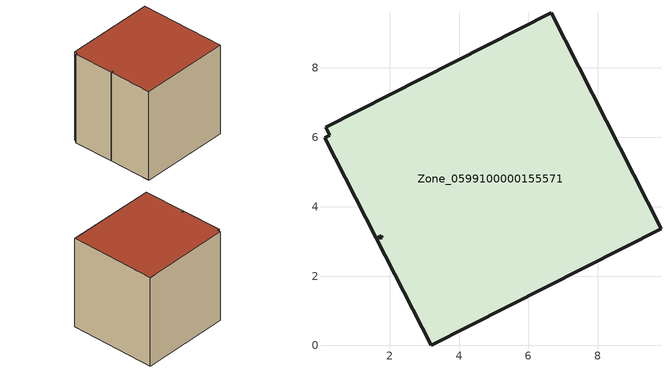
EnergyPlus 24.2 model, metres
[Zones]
Zone_0599100000155571
 floor ground (C_G): 0.12,5.99 0.27,6.07 0.15,6.3 6.66,9.6 9.82,3.36 3.19,0 1.6,3.09 z0
 wall outside (C_F): 9.82,3.36 6.66,9.6 0.15,6.3 0.27,6.07 0.12,5.99 1.6,3.09 1.75,3.17 1.78,3.11 1.6,3.09 3.19,0 9.82,3.36 z0:7.5
 roof outside (C_R): 1.75,3.17 1.78,3.11 1.6,3.09 3.19,0 9.82,3.36 6.66,9.6 0.15,6.3 0.27,6.07 0.12,5.99 1.6,3.09 z7.5
[BUILDING]
Pand.0599100000155571: North Axis=0; Terrain=City; Loads Convergence Tolerance Value=0.04; Temperature Convergence Tolerance Value=0.4; Solar Distribution=FullExterior; Maximum Number of Warmup Days=25; Minimum Number of Warmup Days=1
[Site:Location]
Rotterdam.The.Hague.AP_ZH_NLD Design_Conditions: Latitude=51.96; Longitude=4.45; Time Zone=1; Elevation=-4.5
[SITE:GROUNDTEMPERATURE:BUILDINGSURFACE]
18, 18, 18, 18, 18, 18, 18, 18, 18, 18, 18, 18
[MATERIAL] Thermal Absorptance=0.9; Solar Absorptance=0.7; Visible Absorptance=0.7
Name | Roughness | Thickness | Conductivity | Density | Specific Heat
G.TC.1946 | MediumSmooth | 0.15 | 1 | 540 | 1210
F.TC.1946 | Rough | 0.3 | 0.857143 | 1920 | 840
R.TC.1946 | MediumRough | 0.2 | 0.909091 | 1500 | 1000
[CONSTRUCTION]
C_G: G.TC.1946
C_F: F.TC.1946
C_R: R.TC.1946
[ZONE]
Zone_0599100000155571: Type=1; Multiplier=1; Ceiling Height=Autocalculate; Volume=Autocalculate; Floor Area=autocalculate; Part of Total Floor Area=Yes
[ZONEINFILTRATION:DESIGNFLOWRATE]
Infil_Zone_0599100000155571: Zone or ZoneList or Space or SpaceList=Zone_0599100000155571; Schedule=AlwaysOn; Design Flow Rate Calculation Method=Flow/Area; Flow Rate per Floor Area=0.003; Constant Term Coefficient=1; Temperature Term Coefficient=0; Velocity Term Coefficient=0; Velocity Squared Term Coefficient=0
[HVACTEMPLATE:ZONE:IDEALLOADSAIRSYSTEM]
Zone_0599100000155571: Maximum Heating Supply Air Temperature=50; Minimum Cooling Supply Air Temperature=13; Maximum Heating Supply Air Humidity Ratio=0.0156; Minimum Cooling Supply Air Humidity Ratio=0.0077; Heating Limit=NoLimit; Cooling Limit=NoLimit; Dehumidification Control Type=ConstantSensibleHeatRatio; Cooling Sensible Heat Ratio=0.7; Dehumidification Setpoint=60; Humidification Control Type=None; Humidification Setpoint=30; Outdoor Air Method=None; Outdoor Air Flow Rate per Person=0.00944; Outdoor Air Flow Rate per Zone Floor Area=0; Outdoor Air Flow Rate per Zone=0; Demand Controlled Ventilation Type=None; Outdoor Air Economizer Type=NoEconomizer; Heat Recovery Type=None; Sensible Heat Recovery Effectiveness=0.7; Latent Heat Recovery Effectiveness=0.65
[ZONECONTROL:THERMOSTAT]
ThermostatControl_Zone_0599100000155571: Zone or ZoneList=Zone_0599100000155571; Control Type Schedule=DualSetpointControlType; Control 1=Thermostat_Zone_0599100000155571; Temperature Difference Between Cutout And Setpoint=0
[THERMOSTATSETPOINT:DUALSETPOINT]
Thermostat_Zone_0599100000155571: Heating Setpoint Temperature Schedule=HeatingSetpoint_Zone_0599100000155571; Cooling Setpoint Temperature Schedule=CoolingSetpoint_Zone_0599100000155571
[SCHEDULE:COMPACT]
HeatingSetpoint_Zone_0599100000155571: Through: 12/31, For: AllDays, Until: 24:00, 21
CoolingSetpoint_Zone_0599100000155571: Through: 12/31, For: AllDays, Until: 24:00, 24
DualSetpointControlType: Through: 12/31, For: AllDays, Until: 24:00, 4
AlwaysOn: Through: 12/31, For: AllDays, Until: 24:00, 1
